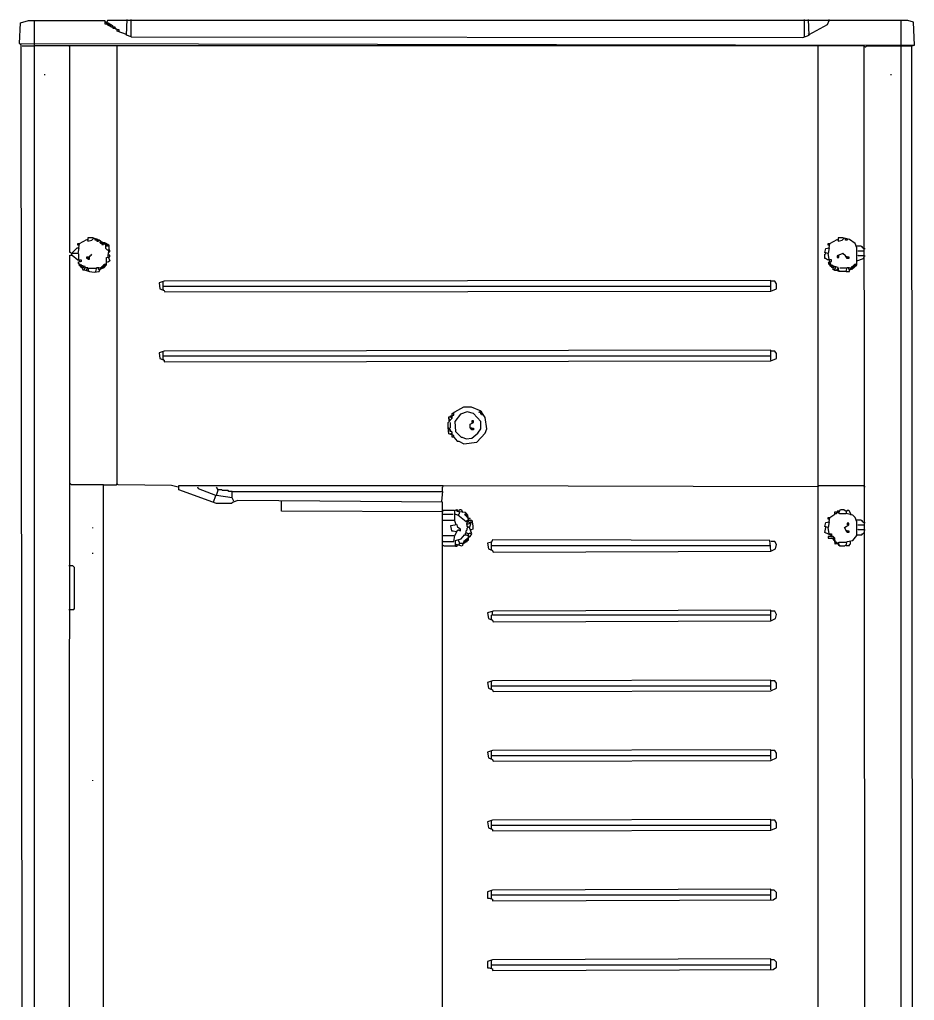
# Model space of a CAD drawing. Extents: x 3792242 to 5145247, y -1546315 to -1031918.
# Drawn here: x 3941472 to 3942242, y -1522150 to -1521306 of the extents above; entities that cross this region are included whole.
import ezdxf

# ---------------------------------------------------------------- set-up
doc = ezdxf.new("R2010")
doc.units = 0
doc.header["$MEASUREMENT"] = 0
doc.layers.add('ZZ-chladenie', color=133, linetype='CONTINUOUS')

msp = doc.modelspace()

# ---------------------------------------------------------------- linework, layer by layer
at = {"layer": 'ZZ-chladenie'}
for p, q in [((3941564.21, -1521319.012), (3941564.917, -1521305.597)), ((3941568.446, -1521320.424), (3941568.446, -1521305.597)), ((3942147.411, -1521320.424), (3942147.411, -1521305.597)), ((3942151.647, -1521319.012), (3942150.941, -1521305.597)), ((3942168.592, -1521306.302), (3942168.592, -1521305.597)), ((3941472.424, -1521326.072), (3941473.129, -1521308.421)), ((3941473.129, -1521308.421), (3941480.19, -1521306.302)), ((3941480.19, -1521306.302), (3941545.853, -1521306.302)), ((3941485.132, -1522993.77), (3941485.132, -1521306.302)), ((3941545.853, -1521306.302), (3941545.853, -1521309.126)), ((3941546.559, -1521307.714), (3941545.853, -1521307.714)), ((3941545.853, -1521309.126), (3941547.265, -1521309.126)), ((3941547.265, -1521308.421), (3941546.559, -1521307.714)), ((3941547.971, -1521306.302), (3941547.265, -1521308.421)), ((3941547.265, -1521308.421), (3941548.677, -1521308.421)), ((3941547.265, -1521309.126), (3941547.265, -1521309.833)), ((3941547.265, -1521309.126), (3941551.501, -1521311.951)), ((3942236.373, -1521306.302), (3941547.971, -1521306.302)), ((3941548.677, -1521308.421), (3941552.207, -1521310.539)), ((3941548.677, -1521309.833), (3941548.677, -1521309.126)), ((3941548.677, -1521310.539), (3941548.677, -1521309.833)), ((3941549.383, -1521310.539), (3941548.677, -1521310.539)), ((3941549.383, -1521310.539), (3941550.089, -1521309.833)), ((3941550.089, -1521309.833), (3941550.795, -1521310.539)), ((3941550.795, -1521311.245), (3941550.795, -1521311.951)), ((3941551.501, -1521311.951), (3941554.326, -1521311.951)), ((3941552.207, -1521310.539), (3941552.207, -1521311.951)), ((3941552.914, -1521313.363), (3941552.914, -1521311.951)), ((3941554.326, -1521313.363), (3941552.914, -1521313.363)), ((3941554.326, -1521311.951), (3941554.326, -1521313.363)), ((3941555.032, -1521313.363), (3941554.326, -1521313.363)), ((3941555.738, -1521314.069), (3941555.032, -1521313.363)), ((3941556.444, -1521314.069), (3941555.738, -1521314.069)), ((3941556.444, -1521315.481), (3941556.444, -1521314.069)), ((3941556.444, -1521314.069), (3941557.856, -1521314.069)), ((3941557.856, -1521314.069), (3941557.856, -1521315.481)), ((3942151.647, -1521318.305), (3942167.18, -1521309.833)), ((3942167.18, -1521309.833), (3942168.592, -1521306.302)), ((3942230.725, -1522372.443), (3942230.725, -1521306.302)), ((3942241.316, -1521307.714), (3942236.373, -1521306.302)), ((3942242.022, -1521327.484), (3942241.316, -1521307.714)), ((3941564.21, -1521318.305), (3941556.444, -1521315.481)), ((3941568.446, -1521320.424), (3941564.21, -1521319.012)), ((3941568.446, -1521320.424), (3942145.999, -1521321.13)), ((3942145.999, -1521321.13), (3942151.647, -1521319.012)), ((3942151.647, -1521318.305), (3942150.941, -1521317.6)), ((3941473.836, -1521327.484), (3941472.424, -1521326.072)), ((3941472.424, -1521326.072), (3942242.022, -1521327.484)), ((3941475.248, -1522993.77), (3941473.836, -1521327.484)), ((3941474.541, -1521328.19), (3941485.132, -1521328.19)), ((3942198.953, -1521328.19), (3941485.132, -1521328.19)), ((3941515.492, -1521328.896), (3941514.787, -1521328.19)), ((3941515.492, -1521506.116), (3941515.492, -1521328.896)), ((3941556.444, -1521705.222), (3941556.444, -1521328.19)), ((3942159.414, -1522893.51), (3942159.414, -1521328.19)), ((3942199.658, -1522750.888), (3942198.953, -1521328.19)), ((3942199.658, -1521328.896), (3942198.953, -1521328.896)), ((3942199.658, -1521328.896), (3942200.365, -1521328.896)), ((3942200.365, -1521328.896), (3942201.071, -1521328.19)), ((3942201.071, -1521328.19), (3942230.725, -1521328.19)), ((3942230.725, -1521328.19), (3942239.904, -1521328.19)), ((3942239.904, -1521328.19), (3942242.022, -1521327.484)), ((3942240.57, -1522775.635), (3942239.904, -1521328.19)), ((3942240.609, -1522861.032), (3942239.904, -1521328.19)), ((3941493.605, -1521352.902), (3941494.311, -1521352.902)), ((3942221.546, -1521352.902), (3942222.252, -1521352.902)), ((3941522.553, -1521499.761), (3941522.553, -1521498.349)), ((3941522.553, -1521498.349), (3941523.966, -1521498.349)), ((3941523.259, -1521499.761), (3941522.553, -1521499.761)), ((3941523.259, -1521501.879), (3941523.966, -1521498.349)), ((3941523.259, -1521499.761), (3941523.966, -1521499.761)), ((3941523.966, -1521498.349), (3941530.32, -1521494.819)), ((3941530.32, -1521494.819), (3941531.026, -1521495.525)), ((3941535.262, -1521493.407), (3941531.026, -1521493.407)), ((3941531.026, -1521493.407), (3941531.026, -1521496.231)), ((3941531.026, -1521496.231), (3941534.556, -1521495.525)), ((3941534.556, -1521495.525), (3941535.969, -1521494.113)), ((3941540.911, -1521495.525), (3941535.262, -1521493.407)), ((3941535.969, -1521494.113), (3941535.969, -1521493.407)), ((3941537.381, -1521495.525), (3941537.381, -1521494.113)), ((3941538.793, -1521495.525), (3941537.381, -1521495.525)), ((3941538.793, -1521494.819), (3941538.793, -1521494.113)), ((3941538.793, -1521494.819), (3941538.793, -1521495.525)), ((3941538.793, -1521495.525), (3941538.793, -1521496.231)), ((3941538.793, -1521496.231), (3941540.205, -1521496.231)), ((3941540.205, -1521495.525), (3941540.205, -1521494.819)), ((3941540.205, -1521496.231), (3941540.205, -1521495.525)), ((3941543.735, -1521497.643), (3941540.911, -1521495.525)), ((3941541.617, -1521496.231), (3941541.617, -1521495.525)), ((3941541.617, -1521497.643), (3941541.617, -1521496.937)), ((3941541.617, -1521496.937), (3941542.323, -1521497.643)), ((3941542.323, -1521498.349), (3941541.617, -1521497.643)), ((3941542.323, -1521497.643), (3941543.029, -1521496.937)), ((3941542.323, -1521497.643), (3941543.029, -1521498.349)), ((3941543.029, -1521498.349), (3941542.323, -1521498.349)), ((3941543.029, -1521496.937), (3941543.735, -1521497.643)), ((3941543.029, -1521498.349), (3941543.735, -1521497.643)), ((3941543.029, -1521498.349), (3941543.029, -1521499.055)), ((3941543.029, -1521499.055), (3941544.441, -1521499.055)), ((3941544.441, -1521497.643), (3941543.735, -1521497.643)), ((3941545.853, -1521497.643), (3941543.735, -1521497.643)), ((3941544.441, -1521498.349), (3941544.441, -1521497.643)), ((3941544.441, -1521499.055), (3941544.441, -1521498.349)), ((3941549.383, -1521499.761), (3941545.853, -1521497.643)), ((3941545.853, -1521499.055), (3941545.853, -1521498.349)), ((3941545.853, -1521498.349), (3941546.559, -1521499.055)), ((3941546.559, -1521499.055), (3941545.853, -1521499.055)), ((3941546.559, -1521499.055), (3941547.265, -1521498.349)), ((3941546.559, -1521502.585), (3941546.559, -1521499.055)), ((3941547.265, -1521498.349), (3941547.971, -1521499.055)), ((3941547.265, -1521499.761), (3941547.971, -1521499.055)), ((3941547.265, -1521500.467), (3941547.265, -1521499.761)), ((3941548.677, -1521499.055), (3941547.971, -1521499.055)), ((3941548.677, -1521499.761), (3941547.971, -1521500.467)), ((3941548.677, -1521499.761), (3941548.677, -1521499.055)), ((3941549.383, -1521503.291), (3941549.383, -1521499.761)), ((3942167.886, -1521499.761), (3942167.886, -1521498.349)), ((3942167.886, -1521498.349), (3942169.298, -1521498.349)), ((3942168.592, -1521499.761), (3942167.886, -1521499.761)), ((3942168.592, -1521501.879), (3942169.298, -1521498.349)), ((3942168.592, -1521499.761), (3942169.298, -1521499.761)), ((3942169.298, -1521498.349), (3942175.652, -1521494.819)), ((3942175.652, -1521494.819), (3942176.359, -1521495.525)), ((3942180.595, -1521493.407), (3942176.359, -1521493.407)), ((3942176.359, -1521493.407), (3942176.359, -1521496.231)), ((3942176.359, -1521496.231), (3942179.889, -1521495.525)), ((3942179.889, -1521495.525), (3942181.301, -1521494.113)), ((3942186.243, -1521494.819), (3942180.595, -1521493.407)), ((3942181.301, -1521494.113), (3942181.301, -1521493.407)), ((3942182.713, -1521495.525), (3942182.713, -1521494.113)), ((3942184.126, -1521495.525), (3942182.713, -1521495.525)), ((3942184.126, -1521494.819), (3942184.126, -1521494.113)), ((3942184.126, -1521494.819), (3942184.126, -1521495.525)), ((3942191.186, -1521498.349), (3942186.243, -1521494.819)), ((3942192.598, -1521501.879), (3942191.186, -1521498.349)), ((3941514.787, -1522993.77), (3941515.492, -1521508.234)), ((3941516.199, -1521506.116), (3941515.492, -1521506.116)), ((3941515.492, -1521508.234), (3941517.611, -1521508.234)), ((3941516.905, -1521506.822), (3941516.199, -1521506.116)), ((3941516.905, -1521506.822), (3941521.847, -1521501.879)), ((3941522.553, -1521506.822), (3941516.905, -1521506.822)), ((3941516.905, -1521507.528), (3941516.905, -1521508.234)), ((3941517.611, -1521508.234), (3941522.553, -1521512.47)), ((3941521.847, -1521501.879), (3941523.259, -1521501.879)), ((3941523.259, -1521501.879), (3941522.553, -1521506.822)), ((3941523.259, -1521507.528), (3941522.553, -1521506.822)), ((3941523.259, -1521512.47), (3941523.259, -1521507.528)), ((3941533.144, -1521508.94), (3941533.85, -1521508.234)), ((3941533.85, -1521508.234), (3941534.556, -1521507.528)), ((3941547.265, -1521503.291), (3941546.559, -1521502.585)), ((3941547.971, -1521500.467), (3941547.265, -1521500.467)), ((3941547.971, -1521503.997), (3941547.265, -1521503.291)), ((3941548.677, -1521503.997), (3941547.971, -1521503.997)), ((3941548.677, -1521508.234), (3941549.383, -1521503.291)), ((3941550.089, -1521503.997), (3941548.677, -1521503.997)), ((3941548.677, -1521505.41), (3941550.089, -1521505.41)), ((3941548.677, -1521509.646), (3941548.677, -1521508.234)), ((3941550.089, -1521508.234), (3941548.677, -1521508.234)), ((3941550.089, -1521505.41), (3941550.089, -1521503.997)), ((3941550.089, -1521509.646), (3941550.089, -1521508.234)), ((3942165.062, -1521506.116), (3942165.768, -1521502.585)), ((3942167.886, -1521506.822), (3942165.062, -1521506.116)), ((3942165.062, -1521507.528), (3942165.768, -1521506.822)), ((3942165.062, -1521511.058), (3942165.062, -1521507.528)), ((3942165.768, -1521502.585), (3942168.592, -1521501.879)), ((3942165.768, -1521506.822), (3942165.768, -1521506.116)), ((3942168.592, -1521501.879), (3942167.886, -1521506.822)), ((3942169.298, -1521515.294), (3942167.886, -1521506.822)), ((3942180.595, -1521506.822), (3942175.652, -1521508.94)), ((3942182.713, -1521508.94), (3942180.595, -1521506.822)), ((3942196.129, -1521500.467), (3942191.892, -1521500.467)), ((3942192.598, -1521513.176), (3942192.598, -1521501.879)), ((3942193.304, -1521504.703), (3942198.953, -1521504.703)), ((3942194.01, -1521508.94), (3942193.304, -1521508.234)), ((3942196.834, -1521501.173), (3942196.129, -1521500.467)), ((3942197.541, -1521501.173), (3942196.834, -1521501.173)), ((3942197.541, -1521501.879), (3942197.541, -1521501.173)), ((3942198.246, -1521502.585), (3942197.541, -1521501.879)), ((3942198.953, -1521502.585), (3942198.246, -1521501.879)), ((3942198.953, -1521502.585), (3942198.246, -1521502.585)), ((3942198.953, -1521502.585), (3942199.658, -1521502.585)), ((3941522.553, -1521512.47), (3941525.378, -1521512.47)), ((3941525.378, -1521513.882), (3941522.553, -1521514.588)), ((3941522.553, -1521514.588), (3941525.378, -1521518.824)), ((3941523.259, -1521516), (3941523.966, -1521515.294)), ((3941523.966, -1521516.707), (3941523.259, -1521516)), ((3941523.966, -1521513.882), (3941523.966, -1521512.47)), ((3941523.966, -1521517.412), (3941523.966, -1521516.707)), ((3941526.083, -1521517.412), (3941524.671, -1521516)), ((3941524.671, -1521517.412), (3941525.378, -1521516.707)), ((3941525.378, -1521512.47), (3941525.378, -1521513.882)), ((3941525.378, -1521516.707), (3941526.083, -1521517.412)), ((3941530.32, -1521511.058), (3941530.32, -1521509.646)), ((3941530.32, -1521509.646), (3941531.732, -1521509.646)), ((3941531.026, -1521511.058), (3941530.32, -1521511.058)), ((3941531.732, -1521510.352), (3941531.026, -1521511.058)), ((3941531.026, -1521511.058), (3941531.026, -1521511.764)), ((3941531.026, -1521511.764), (3941532.438, -1521511.764)), ((3941531.732, -1521509.646), (3941531.732, -1521510.352)), ((3941532.438, -1521509.646), (3941533.144, -1521508.94)), ((3941532.438, -1521511.764), (3941532.438, -1521509.646)), ((3941541.617, -1521519.531), (3941545.853, -1521516)), ((3941544.441, -1521517.412), (3941545.147, -1521516.707)), ((3941545.147, -1521516.707), (3941545.147, -1521516)), ((3941545.147, -1521516), (3941545.853, -1521516)), ((3941545.147, -1521518.824), (3941547.265, -1521516.707)), ((3941546.559, -1521516.707), (3941545.853, -1521516)), ((3941545.853, -1521517.412), (3941546.559, -1521516.707)), ((3941547.265, -1521510.352), (3941550.089, -1521509.646)), ((3941547.265, -1521516.707), (3941547.265, -1521510.352)), ((3941550.089, -1521513.176), (3941547.971, -1521514.588)), ((3941548.677, -1521509.646), (3941550.089, -1521513.176)), ((3942165.768, -1521511.058), (3942165.062, -1521511.058)), ((3942166.474, -1521511.764), (3942165.768, -1521511.058)), ((3942167.18, -1521512.47), (3942166.474, -1521511.764)), ((3942168.592, -1521512.47), (3942167.18, -1521512.47)), ((3942172.122, -1521519.531), (3942167.886, -1521514.588)), ((3942167.886, -1521514.588), (3942169.298, -1521514.588)), ((3942168.592, -1521516), (3942167.886, -1521516)), ((3942169.298, -1521512.47), (3942168.592, -1521512.47)), ((3942169.298, -1521516.707), (3942168.592, -1521516)), ((3942170.71, -1521512.47), (3942169.298, -1521512.47)), ((3942169.298, -1521514.588), (3942170.004, -1521513.882)), ((3942170.004, -1521515.294), (3942169.298, -1521514.588)), ((3942171.416, -1521517.412), (3942169.298, -1521515.294)), ((3942170.004, -1521517.412), (3942169.298, -1521516.707)), ((3942170.004, -1521513.882), (3942170.71, -1521513.882)), ((3942170.004, -1521516), (3942170.004, -1521515.294)), ((3942170.004, -1521517.412), (3942170.71, -1521516.707)), ((3942170.71, -1521513.882), (3942170.71, -1521512.47)), ((3942170.71, -1521516.707), (3942171.416, -1521517.412)), ((3942175.652, -1521508.94), (3942175.652, -1521510.352)), ((3942175.652, -1521510.352), (3942177.065, -1521510.352)), ((3942177.065, -1521510.352), (3942177.065, -1521508.94)), ((3942184.126, -1521511.058), (3942182.713, -1521508.94)), ((3942184.126, -1521509.646), (3942183.419, -1521509.646)), ((3942184.126, -1521509.646), (3942185.538, -1521509.646)), ((3942185.538, -1521511.058), (3942184.126, -1521511.058)), ((3942185.538, -1521509.646), (3942185.538, -1521511.058)), ((3942186.95, -1521519.531), (3942191.186, -1521516)), ((3942188.362, -1521520.236), (3942192.598, -1521516.707)), ((3942189.774, -1521517.412), (3942190.48, -1521516.707)), ((3942190.48, -1521516.707), (3942190.48, -1521516)), ((3942190.48, -1521516), (3942191.186, -1521516)), ((3942191.892, -1521516.707), (3942191.186, -1521516)), ((3942191.186, -1521517.412), (3942191.892, -1521516.707)), ((3942192.598, -1521513.176), (3942198.246, -1521511.058)), ((3942192.598, -1521516.707), (3942192.598, -1521513.176)), ((3942198.953, -1521508.94), (3942194.01, -1521508.94)), ((3942198.246, -1521511.058), (3942198.953, -1521510.352)), ((3942198.953, -1521508.94), (3942199.658, -1521508.94)), ((3941524.671, -1521517.412), (3941523.966, -1521517.412)), ((3941525.378, -1521518.119), (3941524.671, -1521517.412)), ((3941526.083, -1521518.824), (3941525.378, -1521518.119)), ((3941525.378, -1521518.824), (3941526.083, -1521518.824)), ((3941526.79, -1521517.412), (3941526.083, -1521517.412)), ((3941528.907, -1521518.119), (3941526.083, -1521517.412)), ((3941526.083, -1521519.531), (3941526.083, -1521518.824)), ((3941526.083, -1521518.824), (3941526.79, -1521520.943)), ((3941526.79, -1521519.531), (3941526.083, -1521519.531)), ((3941526.79, -1521518.119), (3941526.79, -1521517.412)), ((3941526.79, -1521519.531), (3941527.495, -1521518.824)), ((3941526.79, -1521520.943), (3941528.202, -1521520.943)), ((3941527.495, -1521518.824), (3941527.495, -1521518.119)), ((3941528.202, -1521520.943), (3941528.907, -1521518.119)), ((3941528.202, -1521520.943), (3941528.202, -1521521.648)), ((3941528.202, -1521520.943), (3941532.438, -1521522.355)), ((3941528.907, -1521518.824), (3941531.026, -1521518.824)), ((3941530.32, -1521520.236), (3941531.026, -1521519.531)), ((3941530.32, -1521521.648), (3941530.32, -1521520.236)), ((3941531.026, -1521519.531), (3941538.086, -1521519.531)), ((3941531.732, -1521520.236), (3941531.026, -1521520.236)), ((3941531.732, -1521521.648), (3941531.732, -1521520.236)), ((3941531.732, -1521521.648), (3941531.732, -1521522.355)), ((3941532.438, -1521522.355), (3941536.674, -1521523.061)), ((3941536.674, -1521523.061), (3941540.911, -1521522.355)), ((3941538.086, -1521522.355), (3941538.793, -1521518.824)), ((3941538.793, -1521518.824), (3941540.205, -1521518.824)), ((3941540.205, -1521518.824), (3941541.617, -1521519.531)), ((3941540.205, -1521520.236), (3941540.205, -1521519.531)), ((3941540.911, -1521520.943), (3941540.205, -1521520.236)), ((3941540.911, -1521522.355), (3941541.617, -1521520.236)), ((3941540.911, -1521520.943), (3941541.617, -1521520.943)), ((3941541.617, -1521519.531), (3941541.617, -1521518.824)), ((3941541.617, -1521520.236), (3941545.147, -1521518.824)), ((3941541.617, -1521520.943), (3941541.617, -1521520.236)), ((3941543.029, -1521518.824), (3941543.029, -1521518.119)), ((3941543.029, -1521518.119), (3941543.735, -1521518.119)), ((3941543.029, -1521518.824), (3941543.029, -1521519.531)), ((3941543.735, -1521518.119), (3941544.441, -1521517.412)), ((3941543.735, -1521518.119), (3941544.441, -1521518.824)), ((3941544.441, -1521518.824), (3941545.147, -1521518.119)), ((3941545.147, -1521518.119), (3941545.853, -1521518.119)), ((3941545.853, -1521518.119), (3941545.853, -1521517.412)), ((3942170.004, -1521518.119), (3942170.004, -1521517.412)), ((3942170.71, -1521518.119), (3942170.004, -1521518.119)), ((3942171.416, -1521518.824), (3942170.71, -1521518.119)), ((3942172.122, -1521517.412), (3942171.416, -1521517.412)), ((3942176.359, -1521518.824), (3942171.416, -1521517.412)), ((3942172.122, -1521519.531), (3942171.416, -1521518.824)), ((3942172.122, -1521518.119), (3942172.122, -1521517.412)), ((3942172.122, -1521519.531), (3942172.828, -1521518.824)), ((3942172.122, -1521520.943), (3942172.122, -1521519.531)), ((3942172.828, -1521520.943), (3942172.122, -1521520.943)), ((3942172.828, -1521518.824), (3942172.828, -1521518.119)), ((3942173.535, -1521521.648), (3942172.828, -1521520.943)), ((3942173.535, -1521520.236), (3942174.24, -1521519.531)), ((3942173.535, -1521520.943), (3942173.535, -1521520.236)), ((3942175.652, -1521521.648), (3942173.535, -1521521.648)), ((3942174.24, -1521518.824), (3942174.24, -1521518.119)), ((3942174.24, -1521519.531), (3942174.24, -1521518.824)), ((3942175.652, -1521520.236), (3942176.359, -1521519.531)), ((3942175.652, -1521521.648), (3942175.652, -1521520.236)), ((3942175.652, -1521521.648), (3942177.065, -1521521.648)), ((3942177.065, -1521522.355), (3942176.359, -1521518.824)), ((3942176.359, -1521519.531), (3942176.359, -1521520.236)), ((3942177.065, -1521521.648), (3942177.771, -1521522.355)), ((3942183.419, -1521522.355), (3942177.065, -1521522.355)), ((3942183.419, -1521519.531), (3942177.771, -1521519.531)), ((3942183.419, -1521522.355), (3942184.126, -1521518.824)), ((3942183.419, -1521522.355), (3942186.243, -1521522.355)), ((3942184.126, -1521518.824), (3942185.538, -1521518.824)), ((3942185.538, -1521518.824), (3942188.362, -1521520.236)), ((3942185.538, -1521520.236), (3942185.538, -1521519.531)), ((3942186.243, -1521520.943), (3942185.538, -1521520.236)), ((3942186.243, -1521520.943), (3942186.95, -1521520.236)), ((3942186.243, -1521522.355), (3942186.243, -1521520.943)), ((3942186.95, -1521520.943), (3942186.243, -1521520.943)), ((3942186.95, -1521520.236), (3942186.95, -1521520.943)), ((3942188.362, -1521518.824), (3942188.362, -1521518.119)), ((3942188.362, -1521518.119), (3942189.067, -1521518.119)), ((3942188.362, -1521518.824), (3942188.362, -1521519.531)), ((3942189.067, -1521518.119), (3942189.774, -1521517.412)), ((3942189.067, -1521518.119), (3942189.774, -1521518.824)), ((3942189.774, -1521518.824), (3942190.48, -1521518.119)), ((3942190.48, -1521518.119), (3942191.186, -1521518.119)), ((3942191.186, -1521518.119), (3942191.186, -1521517.412)), ((3941596.689, -1521530.827), (3941592.452, -1521532.239)), ((3941592.452, -1521532.239), (3941593.159, -1521537.182)), ((3941595.983, -1521537.888), (3941595.983, -1521531.534)), ((3942118.462, -1521530.122), (3941596.689, -1521530.827)), ((3942118.462, -1521538.594), (3942118.462, -1521530.122)), ((3942121.993, -1521530.827), (3942118.462, -1521530.827)), ((3942123.405, -1521532.946), (3942121.993, -1521530.827)), ((3942123.405, -1521537.182), (3942123.405, -1521532.946)), ((3941593.159, -1521537.182), (3941596.689, -1521538.594)), ((3941595.983, -1521535.064), (3942118.462, -1521535.064)), ((3941595.983, -1521537.888), (3941595.983, -1521538.594)), ((3941596.689, -1521538.594), (3941597.395, -1521540.006)), ((3941597.395, -1521540.006), (3942118.462, -1521539.3)), ((3942118.462, -1521539.3), (3942123.405, -1521537.182)), ((3941596.689, -1521590.842), (3941592.452, -1521592.254)), ((3941592.452, -1521592.254), (3941593.159, -1521597.197)), ((3941595.983, -1521597.902), (3941595.983, -1521591.548)), ((3942118.462, -1521590.136), (3941596.689, -1521590.842)), ((3942118.462, -1521598.609), (3942118.462, -1521590.136)), ((3942121.993, -1521590.842), (3942118.462, -1521590.842)), ((3942123.405, -1521592.96), (3942121.993, -1521590.842)), ((3942123.405, -1521597.197), (3942123.405, -1521592.96)), ((3941593.159, -1521597.197), (3941596.689, -1521598.609)), ((3941595.983, -1521595.078), (3942118.462, -1521595.078)), ((3941595.983, -1521597.902), (3941595.983, -1521598.609)), ((3941596.689, -1521598.609), (3941596.689, -1521600.021)), ((3941596.689, -1521600.021), (3942118.462, -1521599.315)), ((3942118.462, -1521599.315), (3942123.405, -1521597.197)), ((3941844.513, -1521644.502), (3941846.632, -1521643.09)), ((3941845.926, -1521644.502), (3941845.926, -1521643.796)), ((3941846.632, -1521643.09), (3941854.398, -1521638.854)), ((3941857.223, -1521643.09), (3941851.574, -1521645.208)), ((3941854.398, -1521638.854), (3941860.753, -1521638.854)), ((3941862.871, -1521644.502), (3941857.223, -1521643.09)), ((3941860.753, -1521638.854), (3941869.225, -1521642.384)), ((3941869.225, -1521642.384), (3941867.813, -1521643.796)), ((3941867.813, -1521643.796), (3941867.813, -1521643.09)), ((3941867.813, -1521643.09), (3941869.225, -1521643.09)), ((3941869.932, -1521643.796), (3941868.52, -1521644.502)), ((3941869.932, -1521643.09), (3941869.225, -1521643.09)), ((3941869.932, -1521643.796), (3941869.932, -1521643.09)), ((3941870.637, -1521644.502), (3941869.932, -1521643.796)), ((3941872.756, -1521648.032), (3941869.932, -1521643.796)), ((3941840.984, -1521652.268), (3941844.513, -1521648.739)), ((3941841.689, -1521649.444), (3941841.689, -1521647.326)), ((3941841.689, -1521647.326), (3941843.101, -1521647.326)), ((3941841.689, -1521649.444), (3941842.396, -1521649.444)), ((3941842.396, -1521649.444), (3941841.689, -1521650.151)), ((3941841.689, -1521650.151), (3941841.689, -1521650.856)), ((3941841.689, -1521650.856), (3941842.396, -1521650.856)), ((3941843.101, -1521647.326), (3941843.101, -1521646.62)), ((3941843.101, -1521646.62), (3941844.513, -1521646.62)), ((3941843.101, -1521647.326), (3941843.808, -1521648.032)), ((3941843.808, -1521648.032), (3941844.513, -1521648.032)), ((3941844.513, -1521648.739), (3941844.513, -1521644.502)), ((3941844.513, -1521646.62), (3941845.22, -1521645.914)), ((3941845.22, -1521645.914), (3941845.926, -1521645.914)), ((3941845.926, -1521645.914), (3941845.926, -1521644.502)), ((3941851.574, -1521645.208), (3941846.632, -1521651.563)), ((3941846.632, -1521651.563), (3941847.338, -1521660.035)), ((3941862.871, -1521650.856), (3941861.459, -1521650.856)), ((3941861.459, -1521650.856), (3941861.459, -1521652.268)), ((3941869.225, -1521651.563), (3941862.871, -1521644.502)), ((3941862.871, -1521652.268), (3941862.871, -1521650.856)), ((3941868.52, -1521644.502), (3941871.344, -1521645.914)), ((3941869.225, -1521657.917), (3941869.225, -1521651.563)), ((3941869.932, -1521645.208), (3941870.637, -1521644.502)), ((3941869.932, -1521645.208), (3941869.932, -1521645.914)), ((3941874.168, -1521657.917), (3941872.756, -1521648.032)), ((3941840.984, -1521656.505), (3941840.984, -1521652.268)), ((3941841.689, -1521662.154), (3941840.984, -1521656.505)), ((3941841.689, -1521657.211), (3941840.984, -1521657.211)), ((3941841.689, -1521657.211), (3941842.396, -1521657.211)), ((3941843.101, -1521658.623), (3941841.689, -1521658.623)), ((3941843.101, -1521652.975), (3941842.396, -1521652.268)), ((3941842.396, -1521657.211), (3941843.101, -1521656.505)), ((3941842.396, -1521660.035), (3941843.101, -1521659.329)), ((3941843.808, -1521660.035), (3941842.396, -1521660.035)), ((3941843.101, -1521656.505), (3941843.101, -1521652.975)), ((3941843.101, -1521659.329), (3941843.101, -1521658.623)), ((3941844.513, -1521660.742), (3941843.808, -1521660.035)), ((3941847.338, -1521660.035), (3941852.28, -1521664.978)), ((3941860.047, -1521653.68), (3941862.871, -1521652.268)), ((3941860.047, -1521656.505), (3941860.047, -1521653.68)), ((3941861.459, -1521658.623), (3941860.047, -1521656.505)), ((3941861.459, -1521657.211), (3941860.753, -1521657.211)), ((3941861.459, -1521657.211), (3941862.871, -1521657.211)), ((3941862.871, -1521658.623), (3941861.459, -1521658.623)), ((3941862.871, -1521657.211), (3941862.871, -1521658.623)), ((3941866.401, -1521661.447), (3941869.225, -1521657.917)), ((3941872.756, -1521661.447), (3941874.168, -1521657.917)), ((3941845.926, -1521663.566), (3941841.689, -1521662.154)), ((3941843.101, -1521662.154), (3941843.808, -1521661.447)), ((3941843.808, -1521661.447), (3941844.513, -1521661.447)), ((3941844.513, -1521663.566), (3941844.513, -1521660.742)), ((3941844.513, -1521664.978), (3941844.513, -1521663.566)), ((3941845.926, -1521664.978), (3941844.513, -1521664.978)), ((3941845.926, -1521664.978), (3941845.926, -1521663.566)), ((3941845.926, -1521664.978), (3941846.632, -1521665.684)), ((3941845.926, -1521664.978), (3941848.75, -1521668.508)), ((3941848.75, -1521668.508), (3941850.162, -1521668.508)), ((3941850.162, -1521668.508), (3941854.398, -1521670.626)), ((3941852.28, -1521664.978), (3941852.986, -1521664.978)), ((3941852.986, -1521664.978), (3941856.516, -1521666.39)), ((3941856.516, -1521666.39), (3941861.459, -1521665.684)), ((3941861.459, -1521665.684), (3941866.401, -1521661.447)), ((3941865.695, -1521669.214), (3941872.756, -1521661.447)), ((3941854.398, -1521670.626), (3941865.695, -1521669.214)), ((3941516.199, -1521705.222), (3941515.492, -1521705.222)), ((3941516.905, -1521705.929), (3941516.199, -1521705.222)), ((3941544.441, -1521705.929), (3941516.905, -1521705.929)), ((3941544.441, -1522893.51), (3941544.441, -1521705.929)), ((3941544.441, -1521705.929), (3941555.738, -1521705.929)), ((3941555.738, -1521705.929), (3941556.444, -1521705.222)), ((3941557.15, -1521705.929), (3941556.444, -1521705.222)), ((3941603.043, -1521706.635), (3941557.15, -1521705.929)), ((3941608.692, -1521708.047), (3941603.043, -1521706.635)), ((3941609.397, -1521710.165), (3941609.397, -1521706.635)), ((3941609.397, -1521706.635), (3941836.747, -1521706.635)), ((3941641.876, -1521722.168), (3941609.397, -1521710.165)), ((3941626.343, -1521709.459), (3941625.637, -1521708.047)), ((3941641.17, -1521715.108), (3941626.343, -1521709.459)), ((3941643.288, -1521710.165), (3941641.876, -1521708.047)), ((3941641.876, -1521715.108), (3941643.288, -1521710.165)), ((3941646.112, -1521710.165), (3941643.288, -1521710.165)), ((3941646.819, -1521710.871), (3941646.112, -1521710.165)), ((3941651.761, -1521710.871), (3941646.819, -1521710.871)), ((3941652.467, -1521711.577), (3941651.761, -1521710.871)), ((3941836.041, -1521708.047), (3941836.747, -1521707.341)), ((3941836.041, -1521711.577), (3941836.041, -1521708.047)), ((3941836.747, -1521706.635), (3942159.414, -1521707.341)), ((3942159.414, -1521707.341), (3942160.119, -1521706.635)), ((3942160.119, -1521706.635), (3942198.246, -1521706.635)), ((3942198.246, -1521706.635), (3942198.953, -1521707.341)), ((3942198.953, -1521707.341), (3942199.658, -1521707.341)), ((3941639.052, -1521720.756), (3941641.17, -1521715.108)), ((3941655.291, -1521717.226), (3941641.876, -1521715.108)), ((3941655.291, -1521711.577), (3941652.467, -1521711.577)), ((3941655.291, -1521717.226), (3941655.291, -1521711.577)), ((3941655.291, -1521711.577), (3941836.041, -1521711.577)), ((3941656.703, -1521720.05), (3941655.291, -1521717.226)), ((3941660.234, -1521719.344), (3941655.998, -1521720.756)), ((3941836.041, -1521720.756), (3941660.234, -1521719.344)), ((3941697.654, -1521720.05), (3941697.654, -1521719.344)), ((3941836.041, -1521711.577), (3941835.335, -1521720.05)), ((3941654.585, -1521722.168), (3941641.876, -1521722.168)), ((3941655.998, -1521720.756), (3941654.585, -1521722.168)), ((3941697.654, -1521728.522), (3941697.654, -1521720.05)), ((3941835.335, -1521720.05), (3941835.335, -1521720.756)), ((3941836.041, -1522865.975), (3941836.041, -1521720.756)), ((3941836.747, -1521727.816), (3941845.926, -1521727.816)), ((3941846.632, -1521727.816), (3941848.75, -1521727.11)), ((3941846.632, -1521736.995), (3941846.632, -1521727.816)), ((3941848.75, -1521728.522), (3941847.338, -1521727.816)), ((3941848.75, -1521727.11), (3941848.75, -1521728.522)), ((3941850.162, -1521729.229), (3941850.868, -1521727.11)), ((3941850.868, -1521727.11), (3941852.28, -1521727.11)), ((3941852.28, -1521727.11), (3941853.692, -1521729.934)), ((3942177.065, -1521729.934), (3942178.477, -1521727.11)), ((3942178.477, -1521727.11), (3942181.301, -1521727.11)), ((3942181.301, -1521727.11), (3942183.419, -1521728.522)), ((3942183.419, -1521730.641), (3942184.126, -1521727.816)), ((3942184.126, -1521727.816), (3942185.538, -1521727.816)), ((3942185.538, -1521727.816), (3942187.655, -1521732.053)), ((3941836.747, -1521729.229), (3941697.654, -1521728.522)), ((3941836.041, -1521736.289), (3941845.926, -1521736.289)), ((3941836.747, -1521731.347), (3941845.22, -1521731.347)), ((3941849.456, -1521732.053), (3941846.632, -1521731.347)), ((3941848.75, -1521728.522), (3941850.162, -1521728.522)), ((3941856.516, -1521737.701), (3941849.456, -1521732.053)), ((3941850.868, -1521729.229), (3941850.162, -1521728.522)), ((3941855.811, -1521729.934), (3941850.162, -1521729.229)), ((3941850.162, -1521731.347), (3941850.868, -1521730.641)), ((3941850.162, -1521732.053), (3941850.162, -1521731.347)), ((3941850.868, -1521729.934), (3941850.868, -1521729.229)), ((3941850.868, -1521730.641), (3941850.868, -1521729.934)), ((3941858.635, -1521734.877), (3941855.104, -1521731.347)), ((3941855.104, -1521731.347), (3941856.516, -1521731.347)), ((3941857.929, -1521732.053), (3941855.811, -1521729.934)), ((3941855.811, -1521732.759), (3941855.811, -1521732.053)), ((3941856.516, -1521732.759), (3941855.811, -1521732.759)), ((3941857.223, -1521731.347), (3941856.516, -1521731.347)), ((3941856.516, -1521732.759), (3941857.223, -1521733.465)), ((3941857.223, -1521732.053), (3941857.223, -1521731.347)), ((3941857.929, -1521732.759), (3941857.223, -1521732.053)), ((3941857.223, -1521733.465), (3941857.929, -1521732.759)), ((3941857.223, -1521733.465), (3941857.929, -1521732.759)), ((3941857.223, -1521741.937), (3941857.223, -1521736.289)), ((3941857.223, -1521736.289), (3941861.459, -1521736.289)), ((3941858.635, -1521736.289), (3941857.929, -1521732.053)), ((3941860.047, -1521734.877), (3941858.635, -1521734.877)), ((3941860.047, -1521735.583), (3941860.047, -1521734.877)), ((3941861.459, -1521736.289), (3941862.165, -1521741.232)), ((3942167.886, -1521735.583), (3942167.886, -1521734.171)), ((3942167.886, -1521734.171), (3942169.298, -1521734.171)), ((3942168.592, -1521735.583), (3942167.886, -1521735.583)), ((3942168.592, -1521737.701), (3942169.298, -1521734.171)), ((3942168.592, -1521735.583), (3942169.298, -1521735.583)), ((3942169.298, -1521734.171), (3942173.535, -1521731.347)), ((3942173.535, -1521731.347), (3942173.535, -1521729.229)), ((3942173.535, -1521729.229), (3942175.652, -1521729.229)), ((3942173.535, -1521730.641), (3942174.947, -1521730.641)), ((3942174.947, -1521730.641), (3942175.652, -1521729.934)), ((3942175.652, -1521729.934), (3942174.947, -1521729.934)), ((3942177.065, -1521728.522), (3942175.652, -1521728.522)), ((3942175.652, -1521729.229), (3942177.771, -1521730.641)), ((3942177.065, -1521729.934), (3942177.065, -1521730.641)), ((3942177.771, -1521730.641), (3942183.419, -1521730.641)), ((3942189.067, -1521732.053), (3942183.419, -1521730.641)), ((3942191.186, -1521734.171), (3942189.067, -1521732.053)), ((3942192.598, -1521737.701), (3942191.186, -1521734.171)), ((3942196.129, -1521736.289), (3942191.892, -1521736.289)), ((3942196.834, -1521736.995), (3942196.129, -1521736.289)), ((3941535.262, -1521743.349), (3941535.262, -1521742.644)), ((3941848.75, -1521740.525), (3941843.101, -1521741.232)), ((3941843.101, -1521741.232), (3941843.808, -1521745.468)), ((3941848.044, -1521740.525), (3941846.632, -1521736.995)), ((3941846.632, -1521749.704), (3941849.456, -1521744.761)), ((3941849.456, -1521742.644), (3941848.75, -1521740.525)), ((3941851.574, -1521744.056), (3941849.456, -1521742.644)), ((3941849.456, -1521744.761), (3941850.162, -1521744.761)), ((3941850.162, -1521744.761), (3941850.162, -1521745.468)), ((3941850.162, -1521744.761), (3941851.574, -1521745.468)), ((3941851.574, -1521745.468), (3941851.574, -1521744.056)), ((3941857.223, -1521739.819), (3941856.516, -1521739.819)), ((3941856.516, -1521745.468), (3941857.223, -1521744.761)), ((3941857.929, -1521736.995), (3941857.223, -1521737.701)), ((3941857.223, -1521737.701), (3941858.635, -1521737.701)), ((3941857.223, -1521739.819), (3941860.047, -1521739.113)), ((3941859.341, -1521742.644), (3941857.223, -1521741.937)), ((3941857.223, -1521743.349), (3941857.929, -1521742.644)), ((3941857.223, -1521744.761), (3941857.223, -1521743.349)), ((3941860.047, -1521739.113), (3941857.929, -1521736.995)), ((3941857.929, -1521742.644), (3941857.929, -1521741.937)), ((3941859.341, -1521742.644), (3941860.753, -1521739.113)), ((3941861.459, -1521748.292), (3941859.341, -1521742.644)), ((3941860.753, -1521739.113), (3941860.047, -1521737.701)), ((3941860.047, -1521737.701), (3941861.459, -1521737.701)), ((3941860.753, -1521744.761), (3941860.047, -1521744.761)), ((3941862.165, -1521744.056), (3941860.753, -1521744.761)), ((3941862.165, -1521741.232), (3941862.165, -1521744.056)), ((3942165.062, -1521741.937), (3942165.768, -1521738.407)), ((3942167.886, -1521742.644), (3942165.062, -1521741.937)), ((3942165.062, -1521746.88), (3942165.768, -1521742.644)), ((3942165.768, -1521738.407), (3942168.592, -1521737.701)), ((3942165.768, -1521742.644), (3942165.768, -1521741.937)), ((3942168.592, -1521737.701), (3942167.886, -1521742.644)), ((3942168.592, -1521748.292), (3942167.886, -1521742.644)), ((3942182.007, -1521742.644), (3942185.538, -1521740.525)), ((3942184.126, -1521746.88), (3942182.007, -1521742.644)), ((3942185.538, -1521739.113), (3942184.126, -1521739.113)), ((3942184.126, -1521739.113), (3942184.126, -1521740.525)), ((3942185.538, -1521740.525), (3942185.538, -1521739.113)), ((3942192.598, -1521749.704), (3942192.598, -1521737.701)), ((3942193.304, -1521740.525), (3942198.953, -1521740.525)), ((3942194.01, -1521744.761), (3942193.304, -1521744.056)), ((3942198.953, -1521744.761), (3942194.01, -1521744.761)), ((3942197.541, -1521736.995), (3942196.834, -1521736.995)), ((3942197.541, -1521737.701), (3942197.541, -1521736.995)), ((3942198.246, -1521738.407), (3942197.541, -1521737.701)), ((3942198.953, -1521738.407), (3942198.246, -1521737.701)), ((3942198.953, -1521738.407), (3942198.246, -1521738.407)), ((3942198.953, -1521738.407), (3942199.658, -1521738.407)), ((3942198.953, -1521744.761), (3942199.658, -1521744.761)), ((3941836.041, -1521749.704), (3941845.926, -1521749.704)), ((3941843.808, -1521745.468), (3941845.22, -1521745.468)), ((3941845.22, -1521745.468), (3941848.044, -1521746.174)), ((3941845.926, -1521754.647), (3941846.632, -1521749.704)), ((3941847.338, -1521753.94), (3941852.28, -1521752.528)), ((3941848.044, -1521746.174), (3941848.75, -1521746.174)), ((3941852.28, -1521752.528), (3941855.104, -1521748.998)), ((3941860.047, -1521750.41), (3941854.398, -1521754.647)), ((3941854.398, -1521756.059), (3941858.635, -1521753.235)), ((3941855.811, -1521748.998), (3941855.104, -1521749.704)), ((3941855.104, -1521748.998), (3941856.516, -1521748.998)), ((3941855.811, -1521747.586), (3941856.516, -1521746.88)), ((3941855.811, -1521748.998), (3941855.811, -1521747.586)), ((3941855.811, -1521753.94), (3941855.811, -1521753.235)), ((3941855.811, -1521753.235), (3941856.516, -1521753.235)), ((3941856.516, -1521746.88), (3941856.516, -1521745.468)), ((3941857.223, -1521747.586), (3941856.516, -1521747.586)), ((3941856.516, -1521748.998), (3941860.047, -1521750.41)), ((3941857.223, -1521752.528), (3941856.516, -1521753.235)), ((3941857.929, -1521748.292), (3941857.223, -1521747.586)), ((3941857.929, -1521753.235), (3941857.223, -1521752.528)), ((3941857.223, -1521753.94), (3941857.929, -1521753.235)), ((3941858.635, -1521748.292), (3941857.929, -1521748.292)), ((3941858.635, -1521748.292), (3941859.341, -1521747.586)), ((3941858.635, -1521749.704), (3941858.635, -1521748.292)), ((3941858.635, -1521751.116), (3941858.635, -1521749.704)), ((3941858.635, -1521753.235), (3941858.635, -1521751.116)), ((3941859.341, -1521747.586), (3941860.753, -1521747.586)), ((3941860.047, -1521750.41), (3941861.459, -1521748.292)), ((3941879.11, -1521753.235), (3941878.404, -1521755.352)), ((3942117.756, -1521753.94), (3941879.11, -1521753.235)), ((3942170.71, -1521749.704), (3942165.062, -1521746.88)), ((3942172.122, -1521750.41), (3942167.886, -1521750.41)), ((3942167.886, -1521750.41), (3942167.886, -1521751.823)), ((3942167.886, -1521751.823), (3942171.416, -1521751.823)), ((3942168.592, -1521748.292), (3942170.71, -1521748.292)), ((3942170.71, -1521748.292), (3942170.71, -1521749.704)), ((3942171.416, -1521751.823), (3942170.71, -1521751.823)), ((3942172.122, -1521752.528), (3942171.416, -1521751.823)), ((3942171.416, -1521751.823), (3942172.828, -1521753.235)), ((3942173.535, -1521751.823), (3942172.122, -1521750.41)), ((3942172.828, -1521751.116), (3942172.122, -1521751.116)), ((3942172.828, -1521753.235), (3942172.122, -1521752.528)), ((3942172.828, -1521751.823), (3942172.828, -1521751.116)), ((3942172.828, -1521753.235), (3942172.828, -1521751.823)), ((3942172.828, -1521753.94), (3942172.828, -1521753.235)), ((3942173.535, -1521755.352), (3942173.535, -1521751.823)), ((3942184.126, -1521745.468), (3942183.419, -1521745.468)), ((3942184.126, -1521745.468), (3942185.538, -1521745.468)), ((3942185.538, -1521746.88), (3942184.126, -1521746.88)), ((3942185.538, -1521745.468), (3942185.538, -1521746.88)), ((3942189.067, -1521753.94), (3942192.598, -1521749.704)), ((3942192.598, -1521748.998), (3942196.834, -1521748.998)), ((3942196.834, -1521748.998), (3942197.541, -1521748.292)), ((3942197.541, -1521748.292), (3942198.246, -1521747.586)), ((3942198.246, -1521747.586), (3942198.953, -1521746.88)), ((3941836.747, -1521754.647), (3941836.041, -1521754.647)), ((3941836.747, -1521754.647), (3941845.926, -1521754.647)), ((3941837.453, -1521758.883), (3941836.747, -1521758.177)), ((3941847.338, -1521758.883), (3941837.453, -1521758.883)), ((3941847.338, -1521757.471), (3941846.632, -1521757.471)), ((3941847.338, -1521758.883), (3941847.338, -1521753.94)), ((3941847.338, -1521758.883), (3941848.75, -1521758.883)), ((3941852.986, -1521758.883), (3941848.044, -1521757.471)), ((3941848.044, -1521757.471), (3941848.75, -1521757.471)), ((3941848.75, -1521757.471), (3941848.75, -1521758.177)), ((3941848.75, -1521758.883), (3941848.75, -1521758.177)), ((3941850.162, -1521754.647), (3941850.162, -1521753.94)), ((3941850.868, -1521755.352), (3941850.162, -1521754.647)), ((3941850.162, -1521757.471), (3941850.868, -1521756.764)), ((3941850.162, -1521758.177), (3941850.162, -1521757.471)), ((3941850.868, -1521756.764), (3941850.868, -1521755.352)), ((3941850.868, -1521756.059), (3941854.398, -1521756.059)), ((3941854.398, -1521754.647), (3941852.986, -1521758.883)), ((3941855.104, -1521754.647), (3941855.811, -1521753.94)), ((3941855.104, -1521754.647), (3941855.811, -1521755.352)), ((3941855.811, -1521755.352), (3941855.104, -1521754.647)), ((3941855.811, -1521755.352), (3941856.516, -1521754.647)), ((3941856.516, -1521754.647), (3941857.223, -1521754.647)), ((3941857.223, -1521754.647), (3941857.223, -1521753.94)), ((3941878.404, -1521755.352), (3941874.874, -1521756.059)), ((3941874.874, -1521756.059), (3941875.58, -1521761.001)), ((3941875.58, -1521761.001), (3941879.11, -1521762.413)), ((3941878.404, -1521761.707), (3941878.404, -1521755.352)), ((3941878.404, -1521758.177), (3942118.462, -1521758.177)), ((3941878.404, -1521761.707), (3941878.404, -1521762.413)), ((3942118.462, -1521762.413), (3942117.756, -1521753.94)), ((3942121.993, -1521754.647), (3942118.462, -1521754.647)), ((3942118.462, -1521763.119), (3942122.699, -1521761.001)), ((3942123.405, -1521757.471), (3942121.993, -1521754.647)), ((3942122.699, -1521761.001), (3942123.405, -1521757.471)), ((3942173.535, -1521753.94), (3942172.828, -1521753.94)), ((3942173.535, -1521753.94), (3942174.24, -1521753.94)), ((3942173.535, -1521755.352), (3942173.535, -1521756.764)), ((3942174.947, -1521755.352), (3942173.535, -1521755.352)), ((3942173.535, -1521756.764), (3942174.24, -1521756.764)), ((3942174.947, -1521756.764), (3942174.947, -1521755.352)), ((3942177.065, -1521757.471), (3942174.947, -1521756.764)), ((3942177.065, -1521756.059), (3942175.652, -1521756.059)), ((3942175.652, -1521756.059), (3942175.652, -1521756.764)), ((3942177.065, -1521758.177), (3942177.065, -1521755.352)), ((3942177.065, -1521755.352), (3942183.419, -1521755.352)), ((3942177.065, -1521757.471), (3942177.771, -1521758.177)), ((3942177.771, -1521758.883), (3942177.065, -1521758.177)), ((3942182.007, -1521758.883), (3942177.771, -1521758.883)), ((3942182.713, -1521758.177), (3942182.007, -1521758.883)), ((3942183.419, -1521758.177), (3942182.713, -1521758.177)), ((3942183.419, -1521758.177), (3942184.126, -1521754.647)), ((3942183.419, -1521758.177), (3942186.243, -1521758.177)), ((3942184.126, -1521754.647), (3942189.067, -1521753.94)), ((3942186.243, -1521757.471), (3942186.95, -1521756.764)), ((3942186.243, -1521758.177), (3942186.243, -1521757.471)), ((3942186.95, -1521756.764), (3942186.95, -1521754.647)), ((3941535.262, -1521765.237), (3941535.262, -1521764.531)), ((3941879.11, -1521762.413), (3941879.816, -1521763.825)), ((3941879.816, -1521763.825), (3942118.462, -1521763.119)), ((3941518.317, -1521775.828), (3941514.787, -1521775.828)), ((3941519.023, -1521776.534), (3941518.317, -1521775.828)), ((3941519.729, -1521777.24), (3941519.023, -1521776.534)), ((3941519.729, -1521812.543), (3941519.729, -1521777.24)), ((3941519.023, -1521813.249), (3941519.729, -1521812.543)), ((3941514.787, -1521813.249), (3941519.023, -1521813.249)), ((3941879.816, -1521814.661), (3941874.874, -1521816.073)), ((3941874.874, -1521816.073), (3941875.58, -1521821.015)), ((3941875.58, -1521821.015), (3941879.11, -1521822.427)), ((3941878.404, -1521818.191), (3941879.11, -1521817.485)), ((3941878.404, -1521821.722), (3941878.404, -1521818.191)), ((3941879.11, -1521817.485), (3941879.11, -1521815.367)), ((3941879.816, -1521818.191), (3941879.11, -1521817.485)), ((3942118.462, -1521813.955), (3941879.816, -1521814.661)), ((3942118.462, -1521818.191), (3941879.816, -1521818.191)), ((3942118.462, -1521822.427), (3942118.462, -1521813.955)), ((3942121.993, -1521814.661), (3942118.462, -1521814.661)), ((3942118.462, -1521823.134), (3942122.699, -1521821.015)), ((3942123.405, -1521817.485), (3942121.993, -1521814.661)), ((3942122.699, -1521821.015), (3942123.405, -1521817.485)), ((3941878.404, -1521821.722), (3941878.404, -1521822.427)), ((3941879.11, -1521822.427), (3941879.816, -1521823.839)), ((3941879.816, -1521823.839), (3942118.462, -1521823.134)), ((3941879.11, -1521874.676), (3941874.874, -1521876.088)), ((3941874.874, -1521876.088), (3941875.58, -1521881.03)), ((3941878.404, -1521881.736), (3941878.404, -1521875.381)), ((3941878.404, -1521878.912), (3942118.462, -1521878.912)), ((3942118.462, -1521873.969), (3941879.11, -1521874.676)), ((3942118.462, -1521882.442), (3942118.462, -1521873.969)), ((3942121.993, -1521874.676), (3942118.462, -1521874.676)), ((3942123.405, -1521876.793), (3942121.993, -1521874.676)), ((3942123.405, -1521881.03), (3942123.405, -1521876.793)), ((3941875.58, -1521881.03), (3941879.11, -1521882.442)), ((3941878.404, -1521881.736), (3941878.404, -1521882.442)), ((3941879.11, -1521882.442), (3941879.816, -1521883.855)), ((3941879.816, -1521883.855), (3942118.462, -1521883.148)), ((3942118.462, -1521883.148), (3942123.405, -1521881.03)), ((3941879.11, -1521934.69), (3941874.874, -1521936.102)), ((3941874.874, -1521936.102), (3941875.58, -1521941.045)), ((3941878.404, -1521941.751), (3941878.404, -1521935.396)), ((3941878.404, -1521938.926), (3942118.462, -1521938.926)), ((3942118.462, -1521933.984), (3941879.11, -1521934.69)), ((3942118.462, -1521942.457), (3942118.462, -1521933.984)), ((3942121.993, -1521934.69), (3942118.462, -1521934.69)), ((3942123.405, -1521936.808), (3942121.993, -1521934.69)), ((3942123.405, -1521941.045), (3942123.405, -1521936.808)), ((3941875.58, -1521941.045), (3941879.11, -1521942.457)), ((3941878.404, -1521941.751), (3941878.404, -1521942.457)), ((3941879.11, -1521942.457), (3941879.816, -1521943.869)), ((3941879.816, -1521943.869), (3942118.462, -1521943.163)), ((3942118.462, -1521943.163), (3942123.405, -1521941.045)), ((3941535.262, -1521960.814), (3941535.262, -1521960.108)), ((3941879.11, -1521994.705), (3941874.874, -1521996.117)), ((3941874.874, -1521996.117), (3941875.58, -1522001.059)), ((3941878.404, -1522001.765), (3941878.404, -1521995.411)), ((3942118.462, -1521993.998), (3941879.11, -1521994.705)), ((3942118.462, -1522002.471), (3942118.462, -1521993.998)), ((3942121.993, -1521994.705), (3942118.462, -1521994.705)), ((3942123.405, -1521996.823), (3942121.993, -1521994.705)), ((3942123.405, -1522001.059), (3942123.405, -1521996.823)), ((3941875.58, -1522001.059), (3941879.11, -1522002.471)), ((3941878.404, -1521998.941), (3942118.462, -1521998.941)), ((3941878.404, -1522001.765), (3941878.404, -1522002.471)), ((3941879.11, -1522002.471), (3941879.11, -1522003.883)), ((3941879.11, -1522003.883), (3942118.462, -1522003.177)), ((3942118.462, -1522003.177), (3942123.405, -1522001.059)), ((3941879.11, -1522054.719), (3941874.874, -1522056.131)), ((3941874.874, -1522056.131), (3941874.874, -1522061.78)), ((3941878.404, -1522062.486), (3941878.404, -1522055.425)), ((3942118.462, -1522054.013), (3941879.11, -1522054.719)), ((3942118.462, -1522063.192), (3942118.462, -1522054.013)), ((3942121.287, -1522054.719), (3942118.462, -1522054.719)), ((3942123.405, -1522056.838), (3942121.287, -1522054.719)), ((3942123.405, -1522061.074), (3942123.405, -1522056.838)), ((3941874.874, -1522061.78), (3941876.286, -1522061.78)), ((3941876.286, -1522061.78), (3941879.11, -1522062.486)), ((3941878.404, -1522058.955), (3942118.462, -1522058.955)), ((3941879.11, -1522062.486), (3941879.11, -1522063.898)), ((3941879.11, -1522063.898), (3942120.58, -1522063.192)), ((3942120.58, -1522063.192), (3942123.405, -1522061.074)), ((3941879.11, -1522114.734), (3941874.874, -1522116.146)), ((3941874.874, -1522116.146), (3941874.874, -1522121.794)), ((3941878.404, -1522122.5), (3941878.404, -1522115.44)), ((3942118.462, -1522114.028), (3941879.11, -1522114.734)), ((3942118.462, -1522123.206), (3942118.462, -1522114.028)), ((3942121.287, -1522114.734), (3942118.462, -1522114.734)), ((3942123.405, -1522116.852), (3942121.287, -1522114.734)), ((3941874.874, -1522121.794), (3941876.286, -1522121.794)), ((3941876.286, -1522121.794), (3941879.11, -1522122.5)), ((3941878.404, -1522118.97), (3942118.462, -1522118.97)), ((3941879.11, -1522122.5), (3941879.11, -1522123.912)), ((3941879.11, -1522123.912), (3942120.58, -1522123.206)), ((3942120.58, -1522123.206), (3942123.405, -1522121.088)), ((3942123.405, -1522121.088), (3942123.405, -1522116.852))]:
    msp.add_line(p, q, dxfattribs=at)

doc.saveas('drawing.dxf')
